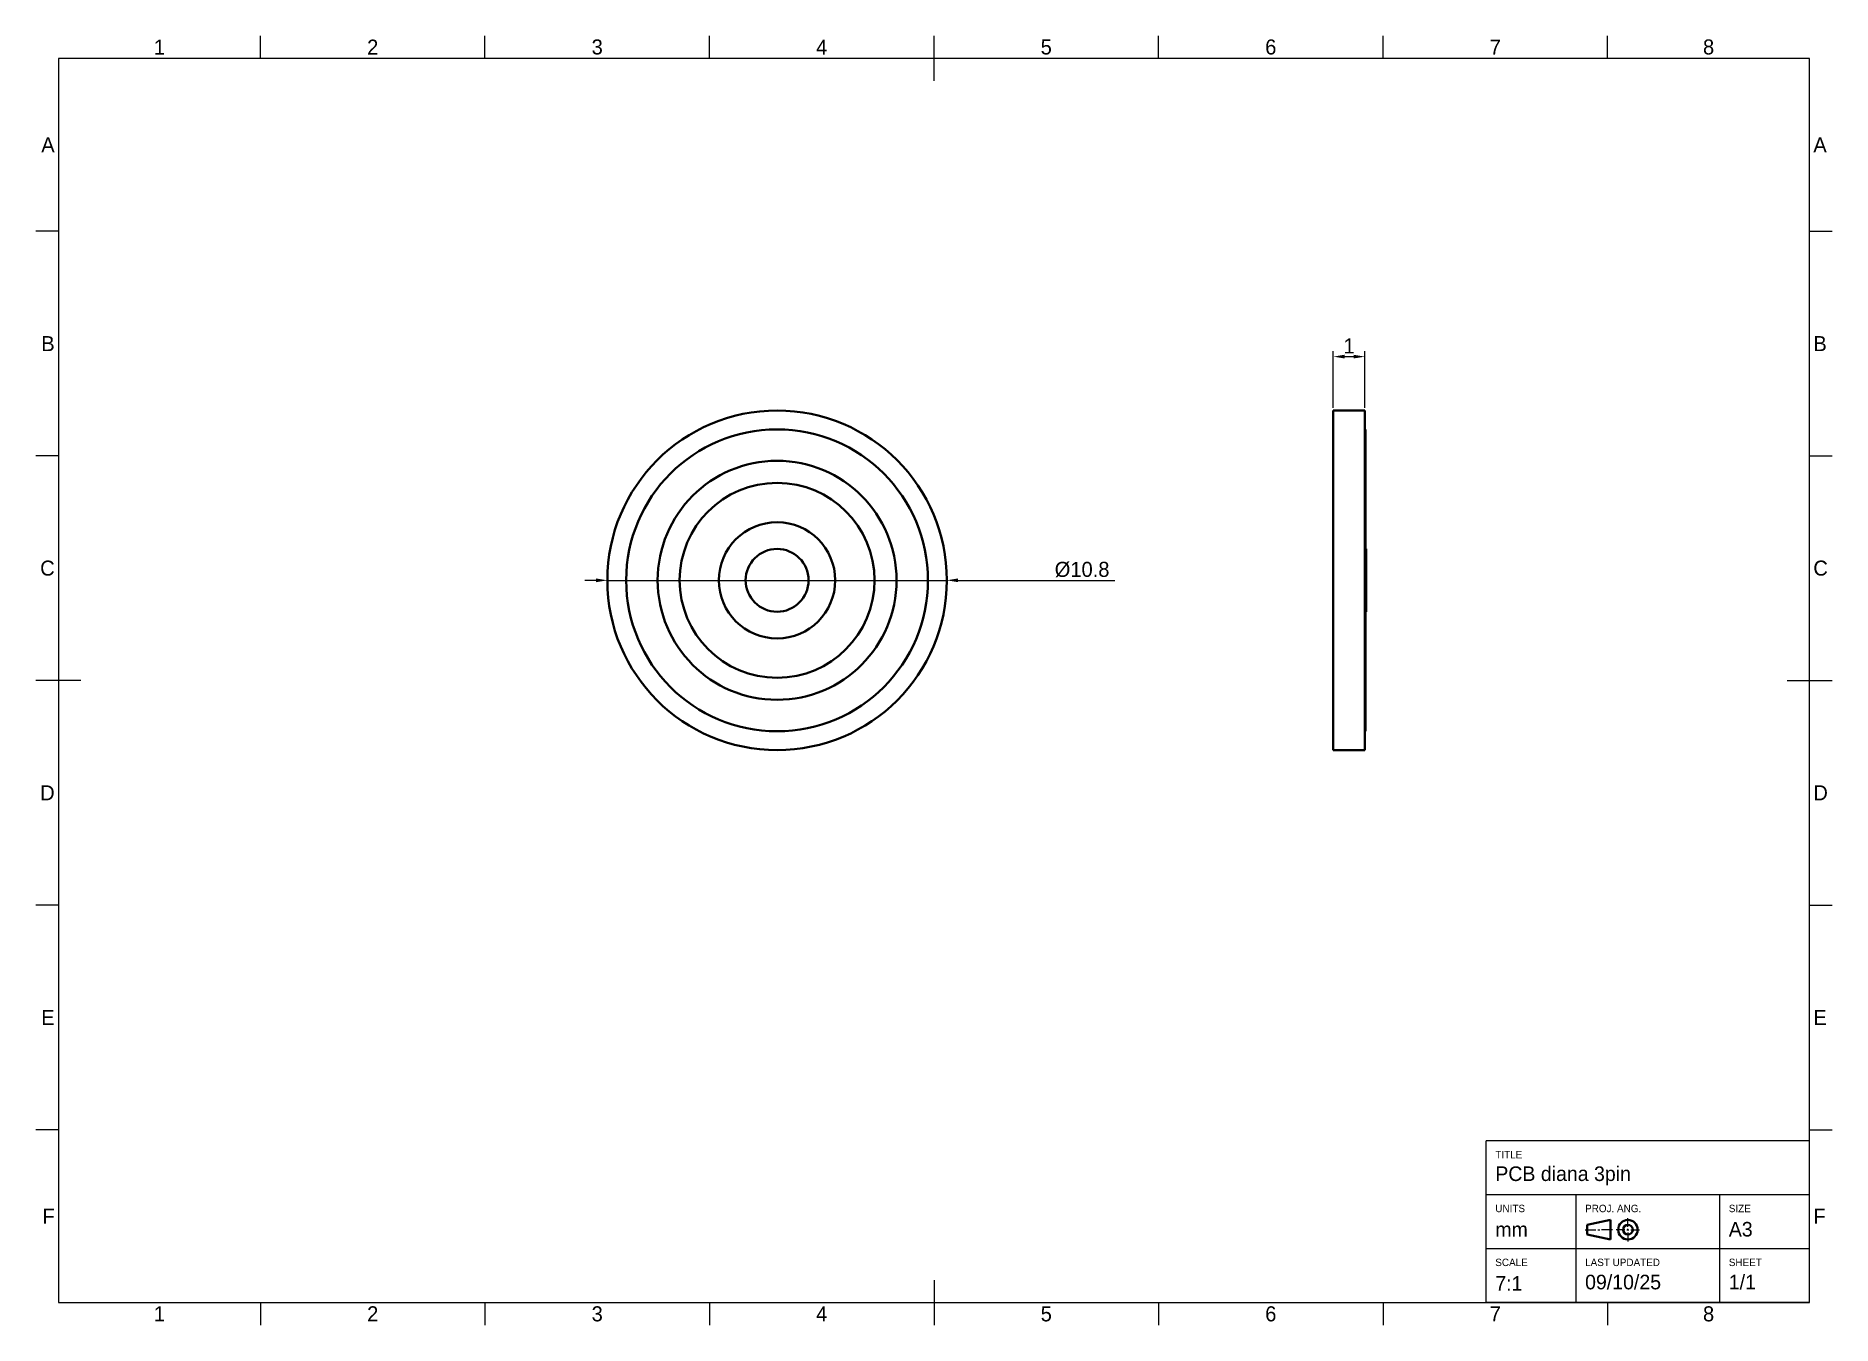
# Model space of a CAD drawing. Header units: millimetres. Extents: x 15 to 415, y 5 to 292.
import ezdxf

# ---------------------------------------------------------------- set-up
doc = ezdxf.new("R2010")
doc.units = ezdxf.units.MM
for name, color, linetype in [('Annotations', 7, 'Continuous'), ('Border', 7, 'Continuous'), ('Geometries', 7, 'Continuous')]:
    doc.layers.add(name, color=color, linetype=linetype)
doc.styles.add('Shapr0', font='txt', dxfattribs={"height": 3.3495})
doc.styles.add('Shapr10', font='txt', dxfattribs={"height": 3.3495})
doc.styles.add('Shapr11', font='txt', dxfattribs={"height": 3.3495})
doc.styles.add('Shapr12', font='txt', dxfattribs={"height": 3.3495})
doc.styles.add('Shapr13', font='txt', dxfattribs={"height": 3.3495})
doc.styles.add('Shapr15', font='txt', dxfattribs={"height": 3.3495})
doc.styles.add('Shapr16', font='txt', dxfattribs={"height": 3.3495})
doc.styles.add('Shapr18', font='txt', dxfattribs={"height": 3.3495})
doc.styles.add('Shapr19', font='txt', dxfattribs={"height": 3.3495})
doc.styles.add('Shapr22', font='txt', dxfattribs={"height": 3.3495})
doc.styles.add('Shapr4', font='txt', dxfattribs={"height": 3.3495})
doc.styles.add('Shapr5', font='txt', dxfattribs={"height": 3.3495})
doc.styles.add('Shapr6', font='txt', dxfattribs={"height": 3.3495})
doc.styles.add('Shapr7', font='txt', dxfattribs={"height": 3.3495})
doc.styles.add('Shapr8', font='txt', dxfattribs={"height": 3.3495})
doc.styles.add('Shapr9', font='txt', dxfattribs={"height": 3.3495})
doc.dimstyles.new('ISO-25', dxfattribs={"dimtxt": 2.5, "dimasz": 2.5, "dimexe": 1.25, "dimexo": 0.625, "dimtad": 1, "dimtxsty": 'Standard', "dimcen": 2.5, "dimadec": 0, "dimazin": 0, "dimtfac": 1, "dimtmove": 0, "dimatfit": 3, "dimfxl": 1, "dimarcsym": 0})

# ---------------------------------------------------------------- blocks, each defined once
blk = doc.blocks.new('*D2')
at = {"layer": 'Annotations', "color": 0, "linetype": 'Continuous', "lineweight": 15}
for p, q in [((303.93, 209.23), (303.93, 221.85)), ((306.43, 220.6), (308.43, 220.6)), ((310.93, 209.23), (310.93, 221.85))]:
    blk.add_line(p, q, dxfattribs=at)
at = {"layer": 'Annotations', "color": 0}
for points in [[(306.43, 221.02), (306.43, 220.19), (303.93, 220.6)], [(308.43, 220.19), (308.43, 221.02), (310.93, 220.6)]]:
    blk.add_solid(points, dxfattribs=at)
at = {"layer": 'Defpoints', "color": 0}
for p in [(310.93, 220.6), (303.93, 208.6), (310.93, 208.6)]:
    blk.add_point(p, dxfattribs=at)
at = {"layer": 'Annotations', "color": 0, "lineweight": 15, "insert": (307.43, 222.98), "char_height": 3.349, "attachment_point": 5, "style": 'Shapr19'}
blk.add_mtext('\\A1;1', dxfattribs=at)
blk = doc.blocks.new('*D3')
at = {"layer": 'Annotations', "color": 0, "linetype": 'Continuous', "lineweight": 15}
for p, q in [((139.76, 170.8), (137.26, 170.8)), ((142.26, 170.8), (217.86, 170.8)), ((220.36, 170.8), (255.3, 170.8))]:
    blk.add_line(p, q, dxfattribs=at)
at = {"layer": 'Annotations', "color": 0}
for points in [[(139.76, 170.39), (139.76, 171.22), (142.26, 170.8)], [(220.36, 171.22), (220.36, 170.39), (217.86, 170.8)]]:
    blk.add_solid(points, dxfattribs=at)
at = {"layer": 'Defpoints', "color": 0}
for p in [(142.26, 170.8), (217.86, 170.8)]:
    blk.add_point(p, dxfattribs=at)
at = {"layer": 'Annotations', "color": 0, "lineweight": 15, "insert": (247.98, 173.18), "char_height": 3.3495, "attachment_point": 5, "style": 'Shapr18'}
blk.add_mtext('\\A1;%%c10.8', dxfattribs=at)
blk = doc.blocks.new('*U4')
at = {"layer": 'Border', "linetype": 'Continuous', "lineweight": 15}
for p, q in [((410, 46), (338, 46)), ((338, 10), (338, 46)), ((410, 10), (410, 46)), ((410, 34), (338, 34)), ((358, 10), (358, 34)), ((390, 10), (390, 34)), ((369.53, 26.88), (369.53, 28.83)), ((360, 26.23), (362.38, 26.23)), ((362.82, 26.23), (363.25, 26.23)), ((366.07, 26.23), (363.68, 26.23)), ((368.88, 26.23), (366.93, 26.23)), ((369.32, 26.23), (369.75, 26.23)), ((369.53, 26.02), (369.53, 26.45)), ((369.53, 25.58), (369.53, 23.63)), ((370.18, 26.23), (372.13, 26.23)), ((410, 22), (338, 22)), ((410, 10), (338, 10))]:
    blk.add_line(p, q, dxfattribs=at)
at = {"layer": 'Border', "linetype": 'Continuous', "lineweight": 40}
for p, q in [((360.43, 27.32), (365.63, 28.4)), ((365.63, 28.4), (365.63, 24.07)), ((360.43, 27.32), (360.43, 25.15)), ((360.43, 25.15), (365.63, 24.07))]:
    blk.add_line(p, q, dxfattribs=at)
for radius in [2.17, 1.08]:
    blk.add_circle((369.53, 26.23), radius, dxfattribs=at)

msp = doc.modelspace()

# ---------------------------------------------------------------- linework, layer by layer
at = {"layer": 'Border', "linetype": 'Continuous', "lineweight": 15}
for p, q in [((65, 287), (65, 292)), ((115, 287), (115, 292)), ((165, 287), (165, 292)), ((215, 282), (215, 292)), ((265, 287), (265, 292)), ((315, 287), (315, 292)), ((365, 287), (365, 292)), ((410, 287), (20, 287)), ((20, 287), (20, 10)), ((410, 10), (410, 287)), ((20, 248.5), (15, 248.5)), ((410, 248.5), (415, 248.5)), ((20, 198.5), (15, 198.5)), ((410, 198.5), (415, 198.5)), ((25, 148.5), (15, 148.5)), ((405, 148.5), (415, 148.5)), ((20, 98.5), (15, 98.5)), ((410, 98.5), (415, 98.5)), ((20, 48.5), (15, 48.5)), ((410, 48.5), (415, 48.5)), ((215, 15), (215, 5)), ((20, 10), (410, 10)), ((65, 10), (65, 5)), ((115, 10), (115, 5)), ((165, 10), (165, 5)), ((265, 10), (265, 5)), ((315, 10), (315, 5)), ((365, 10), (365, 5))]:
    msp.add_line(p, q, dxfattribs=at)
at = {"layer": 'Geometries', "linetype": 'Continuous', "lineweight": 40}
for p, q in [((310.927, 208.603), (303.927, 208.603)), ((303.927, 208.603), (303.927, 133.003)), ((310.927, 208.603), (310.927, 204.403)), ((310.927, 204.403), (310.927, 137.203)), ((311.067, 204.403), (310.927, 204.403)), ((311.067, 177.803), (311.067, 204.403)), ((311.067, 163.803), (311.067, 177.803)), ((311.277, 177.803), (311.067, 177.803)), ((311.277, 163.803), (311.277, 177.803)), ((311.067, 137.203), (311.067, 163.803)), ((311.067, 163.803), (311.277, 163.803)), ((310.927, 137.203), (311.067, 137.203)), ((310.927, 137.203), (310.927, 133.003)), ((303.927, 133.003), (310.927, 133.003))]:
    msp.add_line(p, q, dxfattribs=at)
for radius in [37.8, 33.6, 26.6, 21.7, 12.95, 7]:
    msp.add_circle((180.055, 170.803), radius, dxfattribs=at)

# ---------------------------------------------------------------- block references
msp.add_blockref('*U4', (0, 0))

# ---------------------------------------------------------------- texts
at = {"layer": 'Border', "linetype": 'Continuous', "lineweight": 15, "char_height": 3.349, "width": 3.3495, "style": 'Shapr0'}
for s, insert, attachment_point in [('1', (42.5, 287.825), 8), ('2', (90, 287.825), 8), ('3', (140, 287.825), 8), ('4', (190, 287.825), 8), ('5', (240, 287.825), 8), ('6', (290, 287.825), 8), ('7', (340, 287.825), 8), ('8', (387.5, 287.825), 8), ('A', (19.175, 267.75), 6), ('A', (410.825, 267.75), 4), ('B', (19.175, 223.5), 6), ('B', (410.825, 223.5), 4), ('C', (19.175, 173.5), 6), ('C', (410.825, 173.5), 4), ('D', (19.175, 123.5), 6), ('D', (410.825, 123.5), 4), ('E', (19.175, 73.5), 6), ('E', (410.825, 73.5), 4), ('F', (19.175, 29.25), 6), ('F', (410.825, 29.25), 4), ('1', (42.5, 9.175), 2), ('2', (90, 9.175), 2), ('3', (140, 9.175), 2), ('4', (190, 9.175), 2), ('5', (240, 9.175), 2), ('6', (290, 9.175), 2), ('7', (340, 9.175), 2), ('8', (387.5, 9.175), 2)]:
    msp.add_mtext(s, dxfattribs=dict(at, insert=insert, attachment_point=attachment_point))
at = {"layer": 'Border', "linetype": 'Continuous', "lineweight": 15, "attachment_point": 1}
for s, insert, char_height, style in [('TITLE', (340, 43.75), 1.65, 'Shapr4'), ('PCB diana 3pin', (340, 40.32), 3.25, 'Shapr5'), ('UNITS', (340, 31.783), 1.65, 'Shapr6'), ('PROJ. ANG.', (360, 31.783), 1.65, 'Shapr8'), ('A3', (392, 27.965), 3.25, 'Shapr10'), ('SIZE', (392, 31.783), 1.65, 'Shapr9'), ('mm', (340, 27.9), 3.25, 'Shapr7'), ('SCALE', (340, 19.783), 1.65, 'Shapr11'), ('09/10/25', (360, 16.204), 3.25, 'Shapr22'), ('LAST UPDATED', (360, 19.783), 1.65, 'Shapr13'), ('SHEET', (392, 19.783), 1.65, 'Shapr15'), ('1/1', (392, 16.204), 3.25, 'Shapr16'), ('7:1', (340, 15.9), 3.25, 'Shapr12')]:
    msp.add_mtext(s, dxfattribs=dict(at, insert=insert, char_height=char_height, style=style))

# ---------------------------------------------------------------- dimensions: what is measured, and where the dimension line sits
at = {"layer": 'Annotations', "linetype": 'Continuous', "lineweight": 15}
dim = msp.add_linear_dim(base=(310.927, 220.603), p1=(303.927, 208.603), p2=(310.927, 208.603), dimstyle='ISO-25', override={"dimscale": 1, "dimgap": 0.7, "dimdec": 2, "dimlfac": 0.142857, "dimrnd": 0.01, "dimzin": 8, "dimdsep": 46, "dimtxsty": 'Shapr19', "dimse1": 0, "dimse2": 0, "dimadec": 2, "dimtol": 0, "dimlim": 0, "dimtp": 0, "dimtm": 0, "dimtfac": 0.6, "dimtdec": 8, "dimfrac": 2, "dimtolj": 1, "dimlwd": 15, "dimlwe": 15}, dxfattribs=at)
dim.commit()
dim.dimension.update_dxf_attribs({"geometry": '*D2', "text_midpoint": (307.427, 220.603), "dimtype": 160})
dim = msp.add_diameter_dim_2p(p1=(142.255, 170.803), p2=(217.855, 170.803), dimstyle='ISO-25', override={"dimscale": 1, "dimgap": 0.7, "dimdec": 2, "dimlfac": 0.142857, "dimrnd": 0.01, "dimzin": 8, "dimdsep": 46, "dimtxsty": 'Shapr18', "dimcen": 2.5, "dimadec": 2, "dimtol": 0, "dimlim": 0, "dimtp": 0, "dimtm": 0, "dimtfac": 0.6, "dimtdec": 8, "dimtofl": 1, "dimfrac": 2, "dimtolj": 1, "dimlwd": 15, "dimlwe": 15}, dxfattribs=at)
dim.commit()
dim.dimension.update_dxf_attribs({"geometry": '*D3', "text_midpoint": (247.977, 170.803), "dimtype": 163})

doc.saveas('drawing.dxf')
